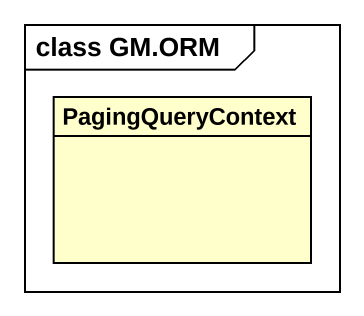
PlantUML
@startuml
mainframe class GM.ORM
hide circle
hide empty members
class PagingQueryContext
@enduml
